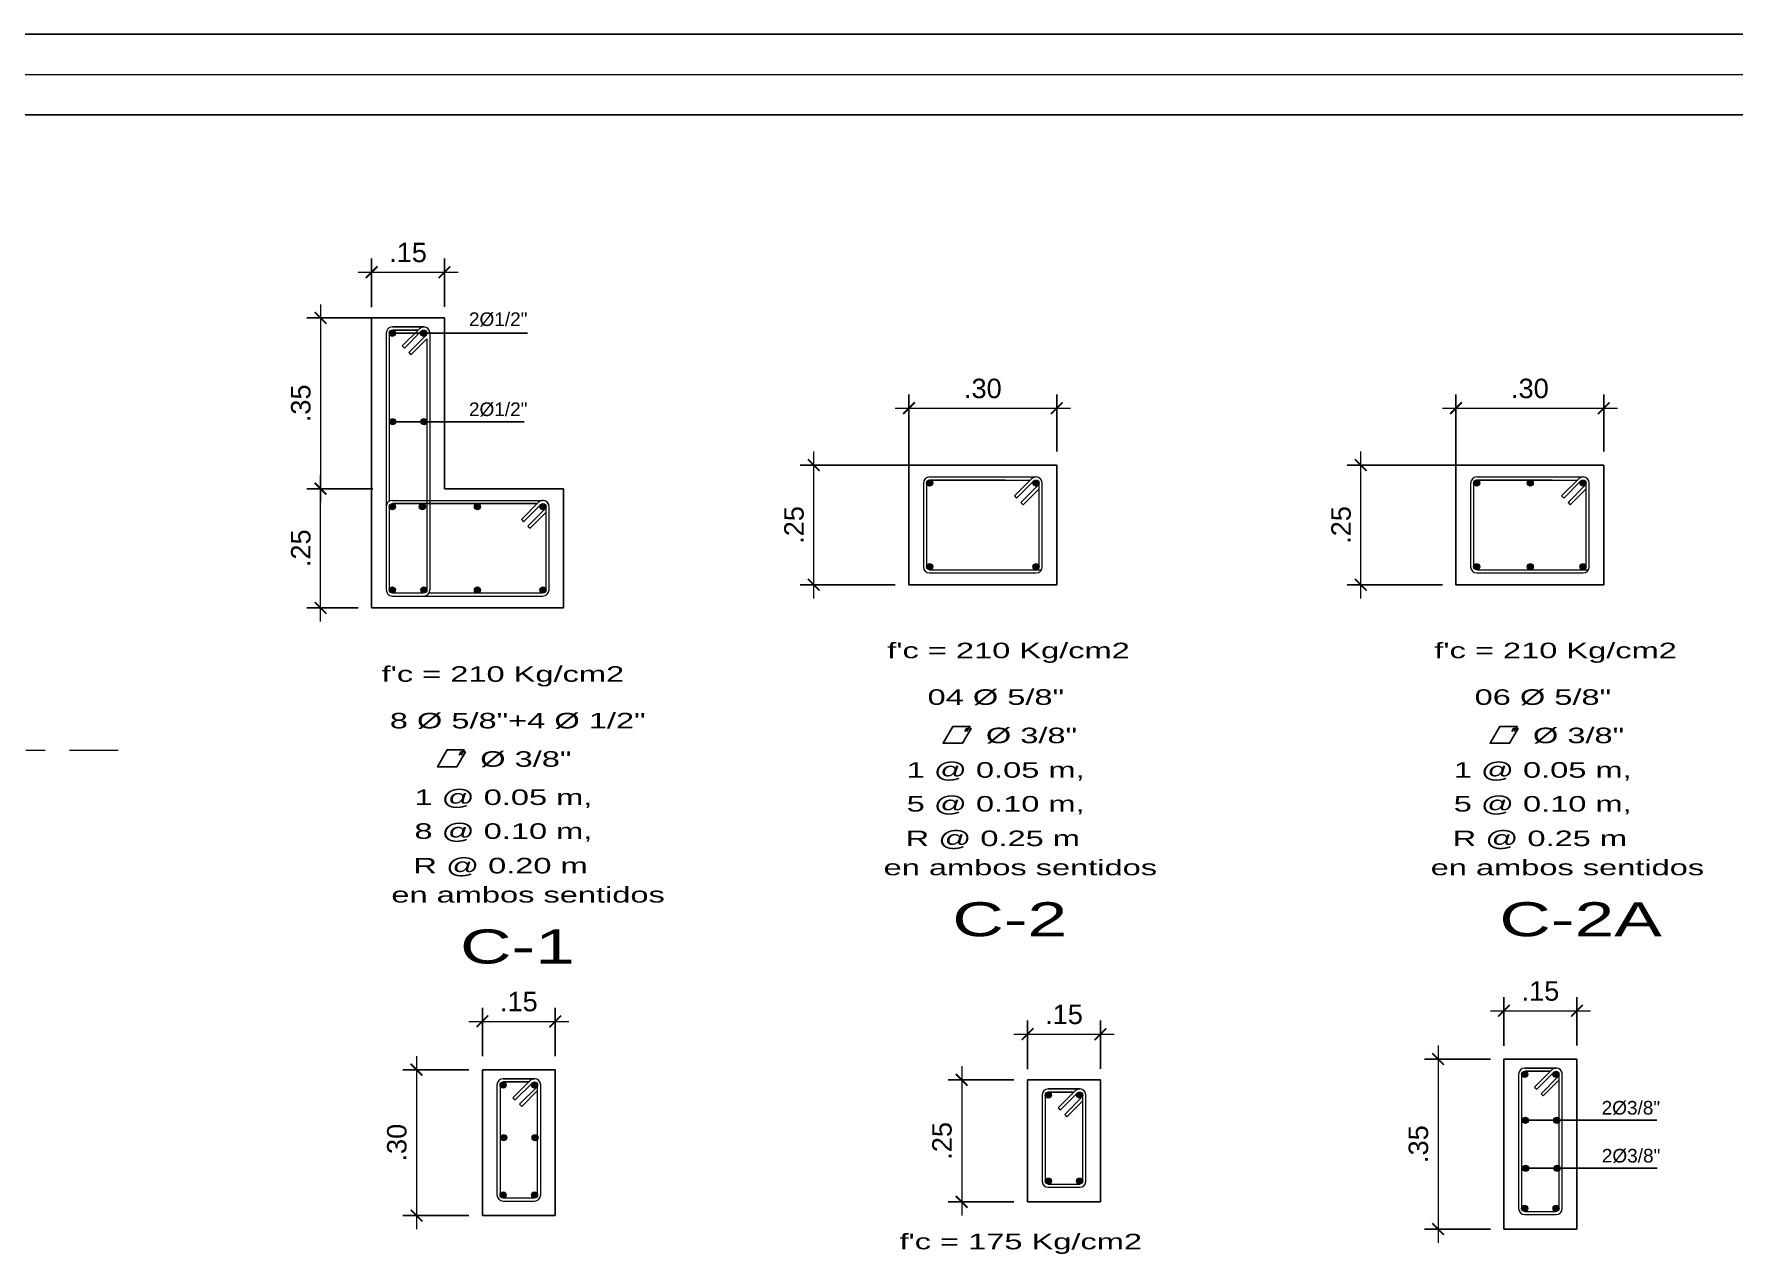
# Model space of a CAD drawing. Header units: millimetres. Extents: x 10559 to 10691, y -16579 to -16550.
# Drawn here: x 10584.19 to 10592.94, y -16556.63 to -16550.35 of the extents above; entities that cross this region are included whole.
import ezdxf

# ---------------------------------------------------------------- set-up
doc = ezdxf.new("R2010")
doc.units = ezdxf.units.MM
doc.linetypes.add('DASHDOT', pattern=[1, 0.5, -0.25, 0, -0.25])
for name, color, linetype in [('CAPA1', 1, 'Continuous'), ('PABELLON H$0$01', 1, 'Continuous'), ('Textos', 8, 'Continuous')]:
    doc.layers.add(name, color=color, linetype=linetype)
for name, color, linetype, lineweight in [('Cotas', 8, 'Continuous', 13), ('CV', 1, 'Continuous', 50), ('LETRAS 1', 8, 'Continuous', 5), ('P6', 255, 'Continuous', 20), ('Relleno', 4, 'Continuous', 20)]:
    doc.layers.add(name, color=color, linetype=linetype, lineweight=lineweight)
doc.styles.add('ARIAL', font='arial.ttf')
doc.styles.add('style1', font='arial.ttf')
doc.dimstyles.new('leo', dxfattribs={"dimtxt": 0.1, "dimasz": 0.06, "dimexe": 0.07, "dimexo": 0.07, "dimgap": 0.05, "dimtad": 2, "dimzin": 4, "dimdsep": 46, "dimtxsty": 'style1', "dimblk": 'ARCHTICK', "dimcen": 2, "dimdle": 0.07, "dimclrd": 256, "dimclre": 256, "dimclrt": 7, "dimaunit": 1, "dimadec": 4, "dimazin": 1, "dimtfac": 1, "dimtix": 1, "dimtmove": 0, "dimatfit": 3, "dimfxl": 0.07, "dimtolj": 1, "dimlwd": 5, "dimarcsym": 0})

# ---------------------------------------------------------------- blocks, each defined once
blk = doc.blocks.new('_ARCHTICK')
at = {"color": 0, "linetype": 'ByBlock', "const_width": 0.15}
blk.add_lwpolyline([(-0.5, -0.5), (0.5, 0.5)], dxfattribs=at)
blk = doc.blocks.new('*D65')
at = {"layer": 'Cotas', "lineweight": 5, "transparency": 16777216}
blk.add_line((10585.6666, -16553.3743), (10585.6666, -16552.6214), dxfattribs=at)
at = {"layer": 'Cotas', "lineweight": -2, "transparency": 16777216}
for p, q in [((10585.8594, -16552.6914), (10585.5966, -16552.6914)), ((10585.8594, -16553.3043), (10585.5966, -16553.3043))]:
    blk.add_line(p, q, dxfattribs=at)
at = {"layer": 'Defpoints', "color": 0, "transparency": 16777216}
for p in [(10585.6666, -16552.6914), (10585.9294, -16552.6914), (10585.9294, -16553.3043)]:
    blk.add_point(p, dxfattribs=at)
at = {"layer": 'Cotas', "lineweight": 5, "transparency": 16777216, "xscale": 0.06, "yscale": 0.06, "zscale": 0.06}
for p, rotation in [((10585.6666, -16552.6914), 90), ((10585.6666, -16553.3043), 270)]:
    blk.add_blockref('_ARCHTICK', p, dxfattribs=dict(at, rotation=rotation))
at = {"layer": 'Cotas', "color": 7, "transparency": 16777216, "insert": (10585.5655, -16552.9978), "char_height": 0.1, "attachment_point": 5, "rotation": 90, "style": 'style1'}
blk.add_mtext('\\A1;.25', dxfattribs=at)
blk = doc.blocks.new('*D66')
at = {"layer": 'Cotas', "lineweight": -2, "transparency": 16777216}
for p, q in [((10585.9294, -16551.7574), (10585.9294, -16551.5074)), ((10586.3044, -16551.7564), (10586.3044, -16551.5074))]:
    blk.add_line(p, q, dxfattribs=at)
at = {"layer": 'Cotas', "lineweight": 5, "transparency": 16777216}
blk.add_line((10585.8594, -16551.5774), (10586.3744, -16551.5774), dxfattribs=at)
at = {"layer": 'Defpoints', "color": 0, "transparency": 16777216}
for p in [(10586.3044, -16551.5774), (10585.9294, -16551.8274), (10586.3044, -16551.8264)]:
    blk.add_point(p, dxfattribs=at)
at = {"layer": 'Cotas', "lineweight": 5, "transparency": 16777216, "xscale": 0.06, "yscale": 0.06, "zscale": 0.06, "rotation": 180}
blk.add_blockref('_ARCHTICK', (10585.9294, -16551.5774), dxfattribs=at)
at = {"layer": 'Cotas', "lineweight": 5, "transparency": 16777216, "xscale": 0.06, "yscale": 0.06, "zscale": 0.06}
blk.add_blockref('_ARCHTICK', (10586.3044, -16551.5774), dxfattribs=at)
at = {"layer": 'Cotas', "color": 7, "transparency": 16777216, "insert": (10586.1169, -16551.4764), "char_height": 0.1, "attachment_point": 5, "style": 'style1'}
blk.add_mtext('\\A1;.15', dxfattribs=at)
blk = doc.blocks.new('*D67')
at = {"layer": 'Cotas', "lineweight": 5, "transparency": 16777216}
blk.add_line((10585.6666, -16551.7428), (10585.6666, -16552.7614), dxfattribs=at)
at = {"layer": 'Cotas', "lineweight": -2, "transparency": 16777216}
for p, q in [((10585.9851, -16551.8128), (10585.5966, -16551.8128)), ((10585.9354, -16552.6914), (10585.5966, -16552.6914))]:
    blk.add_line(p, q, dxfattribs=at)
at = {"layer": 'Defpoints', "color": 0, "transparency": 16777216}
for p in [(10586.0551, -16551.8128), (10585.6666, -16552.6914), (10586.0054, -16552.6914)]:
    blk.add_point(p, dxfattribs=at)
at = {"layer": 'Cotas', "lineweight": 5, "transparency": 16777216, "xscale": 0.06, "yscale": 0.06, "zscale": 0.06}
for p, rotation in [((10585.6666, -16551.8128), 90), ((10585.6666, -16552.6914), 270)]:
    blk.add_blockref('_ARCHTICK', p, dxfattribs=dict(at, rotation=rotation))
at = {"layer": 'Cotas', "color": 7, "transparency": 16777216, "insert": (10585.5655, -16552.2521), "char_height": 0.1, "attachment_point": 5, "rotation": 90, "style": 'style1'}
blk.add_mtext('\\A1;.35', dxfattribs=at)
blk = doc.blocks.new('*D83')
at = {"layer": 'Cotas', "lineweight": -2, "transparency": 16777216}
for p, q in [((10589.3045, -16555.678), (10589.3045, -16555.4281)), ((10589.6795, -16555.677), (10589.6795, -16555.4281))]:
    blk.add_line(p, q, dxfattribs=at)
at = {"layer": 'Cotas', "lineweight": 5, "transparency": 16777216}
blk.add_line((10589.2345, -16555.4981), (10589.7495, -16555.4981), dxfattribs=at)
at = {"layer": 'Defpoints', "color": 0, "transparency": 16777216}
for p in [(10589.6795, -16555.4981), (10589.3045, -16555.748), (10589.6795, -16555.747)]:
    blk.add_point(p, dxfattribs=at)
at = {"layer": 'Cotas', "lineweight": 5, "transparency": 16777216, "xscale": 0.06, "yscale": 0.06, "zscale": 0.06, "rotation": 180}
blk.add_blockref('_ARCHTICK', (10589.3045, -16555.4981), dxfattribs=at)
at = {"layer": 'Cotas', "lineweight": 5, "transparency": 16777216, "xscale": 0.06, "yscale": 0.06, "zscale": 0.06}
blk.add_blockref('_ARCHTICK', (10589.6795, -16555.4981), dxfattribs=at)
at = {"layer": 'Cotas', "color": 7, "transparency": 16777216, "insert": (10589.492, -16555.397), "char_height": 0.1, "attachment_point": 5, "style": 'style1'}
blk.add_mtext('\\A1;.15', dxfattribs=at)
blk = doc.blocks.new('*D84')
at = {"layer": 'Cotas', "lineweight": 5, "transparency": 16777216}
blk.add_line((10588.9657, -16555.6634), (10588.9657, -16556.4308), dxfattribs=at)
at = {"layer": 'Cotas', "lineweight": -2, "transparency": 16777216}
for p, q in [((10589.2345, -16555.7334), (10588.8957, -16555.7334)), ((10589.2345, -16556.3608), (10588.8957, -16556.3608))]:
    blk.add_line(p, q, dxfattribs=at)
at = {"layer": 'Defpoints', "color": 0, "transparency": 16777216}
for p in [(10589.3045, -16555.7334), (10588.9657, -16556.3608), (10589.3045, -16556.3608)]:
    blk.add_point(p, dxfattribs=at)
at = {"layer": 'Cotas', "lineweight": 5, "transparency": 16777216, "xscale": 0.06, "yscale": 0.06, "zscale": 0.06}
for p, rotation in [((10588.9657, -16555.7334), 90), ((10588.9657, -16556.3608), 270)]:
    blk.add_blockref('_ARCHTICK', p, dxfattribs=dict(at, rotation=rotation))
at = {"layer": 'Cotas', "color": 7, "transparency": 16777216, "insert": (10588.8646, -16556.0471), "char_height": 0.1, "attachment_point": 5, "rotation": 90, "style": 'style1'}
blk.add_mtext('\\A1;.25', dxfattribs=at)
blk = doc.blocks.new('*D89')
at = {"layer": 'Cotas', "lineweight": 5, "transparency": 16777216}
blk.add_line((10588.2043, -16553.2557), (10588.2043, -16552.5002), dxfattribs=at)
at = {"layer": 'Cotas', "lineweight": -2, "transparency": 16777216}
for p, q in [((10588.7407, -16552.5702), (10588.1343, -16552.5702)), ((10588.6241, -16553.1857), (10588.1343, -16553.1857))]:
    blk.add_line(p, q, dxfattribs=at)
at = {"layer": 'Defpoints', "color": 0, "transparency": 16777216}
for p in [(10588.2043, -16552.5702), (10588.8107, -16552.5702), (10588.6941, -16553.1857)]:
    blk.add_point(p, dxfattribs=at)
at = {"layer": 'Cotas', "lineweight": 5, "transparency": 16777216, "xscale": 0.06, "yscale": 0.06, "zscale": 0.06}
for p, rotation in [((10588.2043, -16552.5702), 90), ((10588.2043, -16553.1857), 270)]:
    blk.add_blockref('_ARCHTICK', p, dxfattribs=dict(at, rotation=rotation))
at = {"layer": 'Cotas', "color": 7, "transparency": 16777216, "insert": (10588.1032, -16552.8779), "char_height": 0.1, "attachment_point": 5, "rotation": 90, "style": 'style1'}
blk.add_mtext('\\A1;.25', dxfattribs=at)
blk = doc.blocks.new('*D90')
at = {"layer": 'Cotas', "lineweight": -2, "transparency": 16777216}
for p, q in [((10588.6941, -16552.6309), (10588.6941, -16552.2071)), ((10589.4547, -16552.5002), (10589.4547, -16552.2071))]:
    blk.add_line(p, q, dxfattribs=at)
at = {"layer": 'Cotas', "lineweight": 5, "transparency": 16777216}
blk.add_line((10588.6241, -16552.2771), (10589.5247, -16552.2771), dxfattribs=at)
at = {"layer": 'Defpoints', "color": 0, "transparency": 16777216}
for p in [(10589.4547, -16552.2771), (10589.4547, -16552.5702), (10588.6941, -16552.7009)]:
    blk.add_point(p, dxfattribs=at)
at = {"layer": 'Cotas', "lineweight": 5, "transparency": 16777216, "xscale": 0.06, "yscale": 0.06, "zscale": 0.06, "rotation": 180}
blk.add_blockref('_ARCHTICK', (10588.6941, -16552.2771), dxfattribs=at)
at = {"layer": 'Cotas', "lineweight": 5, "transparency": 16777216, "xscale": 0.06, "yscale": 0.06, "zscale": 0.06}
blk.add_blockref('_ARCHTICK', (10589.4547, -16552.2771), dxfattribs=at)
at = {"layer": 'Cotas', "color": 7, "transparency": 16777216, "insert": (10589.0744, -16552.176), "char_height": 0.1, "attachment_point": 5, "style": 'style1'}
blk.add_mtext('\\A1;.30', dxfattribs=at)
blk = doc.blocks.new('*D225')
at = {"layer": 'Cotas', "lineweight": 5, "transparency": 16777216}
blk.add_line((10586.4294, -16555.432), (10586.9444, -16555.432), dxfattribs=at)
at = {"layer": 'Cotas', "lineweight": -2, "transparency": 16777216}
for p, q in [((10586.4994, -16555.6119), (10586.4994, -16555.362)), ((10586.8744, -16555.6109), (10586.8744, -16555.362))]:
    blk.add_line(p, q, dxfattribs=at)
at = {"layer": 'Defpoints', "color": 0, "transparency": 16777216}
for p in [(10586.8744, -16555.432), (10586.4994, -16555.6819), (10586.8744, -16555.6809)]:
    blk.add_point(p, dxfattribs=at)
at = {"layer": 'Cotas', "lineweight": 5, "transparency": 16777216, "xscale": 0.06, "yscale": 0.06, "zscale": 0.06, "rotation": 180}
blk.add_blockref('_ARCHTICK', (10586.4994, -16555.432), dxfattribs=at)
at = {"layer": 'Cotas', "lineweight": 5, "transparency": 16777216, "xscale": 0.06, "yscale": 0.06, "zscale": 0.06}
blk.add_blockref('_ARCHTICK', (10586.8744, -16555.432), dxfattribs=at)
at = {"layer": 'Cotas', "color": 7, "transparency": 16777216, "insert": (10586.6869, -16555.3309), "char_height": 0.1, "attachment_point": 5, "style": 'style1'}
blk.add_mtext('\\A1;.15', dxfattribs=at)
blk = doc.blocks.new('*D226')
at = {"layer": 'Cotas', "lineweight": 5, "transparency": 16777216}
blk.add_line((10586.1606, -16555.6109), (10586.1606, -16556.5018), dxfattribs=at)
at = {"layer": 'Cotas', "lineweight": -2, "transparency": 16777216}
for p, q in [((10586.4294, -16555.6809), (10586.0906, -16555.6809)), ((10586.4294, -16556.4318), (10586.0906, -16556.4318))]:
    blk.add_line(p, q, dxfattribs=at)
at = {"layer": 'Defpoints', "color": 0, "transparency": 16777216}
for p in [(10586.4994, -16555.6809), (10586.1606, -16556.4318), (10586.4994, -16556.4318)]:
    blk.add_point(p, dxfattribs=at)
at = {"layer": 'Cotas', "lineweight": 5, "transparency": 16777216, "xscale": 0.06, "yscale": 0.06, "zscale": 0.06}
for p, rotation in [((10586.1606, -16555.6809), 90), ((10586.1606, -16556.4318), 270)]:
    blk.add_blockref('_ARCHTICK', p, dxfattribs=dict(at, rotation=rotation))
at = {"layer": 'Cotas', "color": 7, "transparency": 16777216, "insert": (10586.0595, -16556.0564), "char_height": 0.1, "attachment_point": 5, "rotation": 90, "style": 'style1'}
blk.add_mtext('\\A1;.30', dxfattribs=at)
blk = doc.blocks.new('*D235')
at = {"layer": 'Cotas', "lineweight": -2, "transparency": 16777216}
for p, q in [((10591.7559, -16555.5574), (10591.7559, -16555.3075)), ((10592.1309, -16555.5564), (10592.1309, -16555.3075))]:
    blk.add_line(p, q, dxfattribs=at)
at = {"layer": 'Cotas', "lineweight": 5, "transparency": 16777216}
blk.add_line((10591.6859, -16555.3775), (10592.2009, -16555.3775), dxfattribs=at)
at = {"layer": 'Defpoints', "color": 0, "transparency": 16777216}
for p in [(10592.1309, -16555.3775), (10591.7559, -16555.6274), (10592.1309, -16555.6264)]:
    blk.add_point(p, dxfattribs=at)
at = {"layer": 'Cotas', "lineweight": 5, "transparency": 16777216, "xscale": 0.06, "yscale": 0.06, "zscale": 0.06, "rotation": 180}
blk.add_blockref('_ARCHTICK', (10591.7559, -16555.3775), dxfattribs=at)
at = {"layer": 'Cotas', "lineweight": 5, "transparency": 16777216, "xscale": 0.06, "yscale": 0.06, "zscale": 0.06}
blk.add_blockref('_ARCHTICK', (10592.1309, -16555.3775), dxfattribs=at)
at = {"layer": 'Cotas', "color": 7, "transparency": 16777216, "insert": (10591.9434, -16555.2764), "char_height": 0.1, "attachment_point": 5, "style": 'style1'}
blk.add_mtext('\\A1;.15', dxfattribs=at)
blk = doc.blocks.new('*D236')
at = {"layer": 'Cotas', "lineweight": 5, "transparency": 16777216}
blk.add_line((10591.4171, -16555.5564), (10591.4171, -16556.5713), dxfattribs=at)
at = {"layer": 'Cotas', "lineweight": -2, "transparency": 16777216}
for p, q in [((10591.6859, -16555.6264), (10591.3471, -16555.6264)), ((10591.6859, -16556.5013), (10591.3471, -16556.5013))]:
    blk.add_line(p, q, dxfattribs=at)
at = {"layer": 'Defpoints', "color": 0, "transparency": 16777216}
for p in [(10591.7559, -16555.6264), (10591.4171, -16556.5013), (10591.7559, -16556.5013)]:
    blk.add_point(p, dxfattribs=at)
at = {"layer": 'Cotas', "lineweight": 5, "transparency": 16777216, "xscale": 0.06, "yscale": 0.06, "zscale": 0.06}
for p, rotation in [((10591.4171, -16555.6264), 90), ((10591.4171, -16556.5013), 270)]:
    blk.add_blockref('_ARCHTICK', p, dxfattribs=dict(at, rotation=rotation))
at = {"layer": 'Cotas', "color": 7, "transparency": 16777216, "insert": (10591.316, -16556.0638), "char_height": 0.1, "attachment_point": 5, "rotation": 90, "style": 'style1'}
blk.add_mtext('\\A1;.35', dxfattribs=at)
blk = doc.blocks.new('*D237')
at = {"layer": 'Cotas', "lineweight": 5, "transparency": 16777216}
blk.add_line((10591.0191, -16553.2557), (10591.0191, -16552.5002), dxfattribs=at)
at = {"layer": 'Cotas', "lineweight": -2, "transparency": 16777216}
for p, q in [((10591.5555, -16552.5702), (10590.9491, -16552.5702)), ((10591.4389, -16553.1857), (10590.9491, -16553.1857))]:
    blk.add_line(p, q, dxfattribs=at)
at = {"layer": 'Defpoints', "color": 0, "transparency": 16777216}
for p in [(10591.0191, -16552.5702), (10591.6255, -16552.5702), (10591.5089, -16553.1857)]:
    blk.add_point(p, dxfattribs=at)
at = {"layer": 'Cotas', "lineweight": 5, "transparency": 16777216, "xscale": 0.06, "yscale": 0.06, "zscale": 0.06}
for p, rotation in [((10591.0191, -16552.5702), 90), ((10591.0191, -16553.1857), 270)]:
    blk.add_blockref('_ARCHTICK', p, dxfattribs=dict(at, rotation=rotation))
at = {"layer": 'Cotas', "color": 7, "transparency": 16777216, "insert": (10590.9181, -16552.8779), "char_height": 0.1, "attachment_point": 5, "rotation": 90, "style": 'style1'}
blk.add_mtext('\\A1;.25', dxfattribs=at)
blk = doc.blocks.new('*D238')
at = {"layer": 'Cotas', "lineweight": -2, "transparency": 16777216}
for p, q in [((10591.5089, -16552.6309), (10591.5089, -16552.2071)), ((10592.2695, -16552.5002), (10592.2695, -16552.2071))]:
    blk.add_line(p, q, dxfattribs=at)
at = {"layer": 'Cotas', "lineweight": 5, "transparency": 16777216}
blk.add_line((10591.4389, -16552.2771), (10592.3395, -16552.2771), dxfattribs=at)
at = {"layer": 'Defpoints', "color": 0, "transparency": 16777216}
for p in [(10592.2695, -16552.2771), (10592.2695, -16552.5702), (10591.5089, -16552.7009)]:
    blk.add_point(p, dxfattribs=at)
at = {"layer": 'Cotas', "lineweight": 5, "transparency": 16777216, "xscale": 0.06, "yscale": 0.06, "zscale": 0.06, "rotation": 180}
blk.add_blockref('_ARCHTICK', (10591.5089, -16552.2771), dxfattribs=at)
at = {"layer": 'Cotas', "lineweight": 5, "transparency": 16777216, "xscale": 0.06, "yscale": 0.06, "zscale": 0.06}
blk.add_blockref('_ARCHTICK', (10592.2695, -16552.2771), dxfattribs=at)
at = {"layer": 'Cotas', "color": 7, "transparency": 16777216, "insert": (10591.8892, -16552.176), "char_height": 0.1, "attachment_point": 5, "style": 'style1'}
blk.add_mtext('\\A1;.30', dxfattribs=at)
blk = doc.blocks.new('HTRHTRHTR')
for p, q in [((4244.53, 437.54), (3391.88, 437.54)), ((4235.83, 428.85), (3400.57, 428.85))]:
    blk.add_line(p, q)
at = {"layer": 'P6', "color": 7}
blk.add_line((3396.22, 433.19), (4240.18, 433.19), dxfattribs=at)

msp = doc.modelspace()

# ---------------------------------------------------------------- linework, layer by layer
at = {"layer": 'CAPA1', "color": 1, "linetype": 'DASHDOT', "lineweight": 18, "ltscale": 0.5}
msp.add_line((10584.62449, -16554.03801), (10575.07625, -16554.03801), dxfattribs=at)
at = {"layer": 'CV', "color": 2, "lineweight": -3, "ltscale": 0.1}
for p, q in [((10586.30439, -16551.81275), (10585.92939, -16551.81275)), ((10585.92939, -16551.81275), (10585.92939, -16552.69135)), ((10586.30439, -16552.69135), (10586.30439, -16551.81275)), ((10589.45465, -16552.57015), (10588.69405, -16552.57015)), ((10588.69405, -16552.57015), (10588.69405, -16553.18567)), ((10589.45465, -16553.18567), (10589.45465, -16552.57015)), ((10592.26949, -16552.57015), (10591.50889, -16552.57015)), ((10591.50889, -16552.57015), (10591.50889, -16553.18567)), ((10592.26949, -16553.18567), (10592.26949, -16552.57015)), ((10585.92939, -16552.69135), (10585.92939, -16553.30432)), ((10586.91757, -16552.69135), (10586.30439, -16552.69135)), ((10586.91757, -16553.30432), (10586.91757, -16552.69135)), ((10588.69405, -16553.18567), (10589.45465, -16553.18567)), ((10591.50889, -16553.18567), (10592.26949, -16553.18567)), ((10585.92939, -16553.30432), (10586.91757, -16553.30432)), ((10586.87444, -16555.68093), (10586.49944, -16555.68093)), ((10586.49944, -16555.68193), (10586.49944, -16556.43182)), ((10586.87444, -16556.43182), (10586.87444, -16555.68093)), ((10592.1309, -16555.62639), (10591.7559, -16555.62639)), ((10591.7559, -16555.62739), (10591.7559, -16556.50126)), ((10592.1309, -16556.50126), (10592.1309, -16555.62639)), ((10589.67949, -16555.73339), (10589.30449, -16555.73339)), ((10589.30449, -16555.73339), (10589.30449, -16556.36085)), ((10589.67949, -16556.36085), (10589.67949, -16555.73339)), ((10589.30449, -16556.36085), (10589.67949, -16556.36085)), ((10586.49944, -16556.43182), (10586.87444, -16556.43182)), ((10591.7559, -16556.50126), (10592.1309, -16556.50126))]:
    msp.add_line(p, q, dxfattribs=at)
at = {"layer": 'PABELLON H$0$01', "ltscale": 0.5}
for p, q in [((10586.03614, -16551.89105), (10586.19764, -16551.89105)), ((10586.19764, -16551.89105), (10586.73124, -16551.89105)), ((10586.03773, -16552.34705), (10586.71448, -16552.34705)), ((10591.86582, -16555.94116), (10592.54257, -16555.94116)), ((10591.86688, -16556.18778), (10592.54363, -16556.18778))]:
    msp.add_line(p, q, dxfattribs=at)
at = {"layer": 'Relleno', "color": 1, "linetype": 'Continuous'}
for p, q in [((10586.03614, -16551.87517), (10586.16862, -16551.87517)), ((10586.17519, -16551.86859), (10586.0868, -16551.95698)), ((10586.18642, -16551.87982), (10586.09803, -16551.96821)), ((10586.20887, -16551.90227), (10586.12048, -16551.99066)), ((10586.21352, -16551.92007), (10586.1317, -16552.00188)), ((10586.21352, -16551.92006), (10586.21342, -16553.2118)), ((10586.2294, -16551.88578), (10586.22929, -16553.2118)), ((10586.0868, -16551.95698), (10586.09803, -16551.96821)), ((10586.12048, -16551.99066), (10586.1317, -16552.00188)), ((10588.8008, -16552.63092), (10589.34789, -16552.63092)), ((10589.32545, -16552.64022), (10589.23706, -16552.72861)), ((10591.61564, -16552.63092), (10592.16273, -16552.63092)), ((10592.14029, -16552.64022), (10592.0519, -16552.72861)), ((10588.8008, -16552.6468), (10589.31887, -16552.6468)), ((10589.23706, -16552.72861), (10589.24829, -16552.73984)), ((10589.33667, -16552.65145), (10589.24829, -16552.73984)), ((10589.35913, -16552.6739), (10589.27074, -16552.76229)), ((10589.36378, -16552.6917), (10589.28196, -16552.77351)), ((10591.61564, -16552.6468), (10592.13371, -16552.6468)), ((10592.0519, -16552.72861), (10592.06313, -16552.73984)), ((10592.15151, -16552.65145), (10592.06313, -16552.73984)), ((10592.17397, -16552.6739), (10592.08558, -16552.76229)), ((10592.17861, -16552.6917), (10592.0968, -16552.77351)), ((10586.03614, -16552.768), (10586.7818, -16552.768)), ((10586.78837, -16552.76142), (10586.69998, -16552.84981)), ((10586.7996, -16552.77265), (10586.71121, -16552.86104)), ((10586.82205, -16552.7951), (10586.73366, -16552.88349)), ((10586.8267, -16552.8129), (10586.74489, -16552.89471)), ((10589.27074, -16552.76229), (10589.28196, -16552.77351)), ((10592.08558, -16552.76229), (10592.0968, -16552.77351)), ((10586.69998, -16552.84981), (10586.71121, -16552.86104)), ((10586.73366, -16552.88349), (10586.74489, -16552.89471)), ((10588.8008, -16553.10902), (10589.3754, -16553.10902)), ((10591.61564, -16553.10902), (10592.19024, -16553.10902)), ((10586.03614, -16553.22767), (10586.19344, -16553.22767)), ((10586.22504, -16553.22767), (10586.81083, -16553.22767)), ((10591.86265, -16555.68881), (10591.99513, -16555.68881)), ((10592.0017, -16555.68224), (10591.91332, -16555.77062)), ((10592.01293, -16555.69346), (10591.92454, -16555.78185)), ((10586.60619, -16555.74335), (10586.73866, -16555.74335)), ((10586.74524, -16555.73677), (10586.65685, -16555.82516)), ((10586.75646, -16555.748), (10586.66807, -16555.83639)), ((10586.77891, -16555.77045), (10586.69052, -16555.85884)), ((10586.78356, -16555.78825), (10586.70175, -16555.87006)), ((10589.55028, -16555.78923), (10589.4619, -16555.87762)), ((10591.91332, -16555.77062), (10591.92454, -16555.78185)), ((10592.03538, -16555.71591), (10591.94699, -16555.8043)), ((10592.04003, -16555.73371), (10591.95822, -16555.81553)), ((10586.65685, -16555.82516), (10586.66807, -16555.83639)), ((10586.69052, -16555.85884), (10586.70175, -16555.87006)), ((10589.41124, -16555.79581), (10589.54371, -16555.79581)), ((10589.4619, -16555.87762), (10589.47312, -16555.88884)), ((10589.56151, -16555.80045), (10589.47312, -16555.88884)), ((10589.58396, -16555.82291), (10589.49557, -16555.91129)), ((10589.58861, -16555.84071), (10589.5068, -16555.92252)), ((10591.94699, -16555.8043), (10591.95822, -16555.81553)), ((10589.49557, -16555.91129), (10589.5068, -16555.92252)), ((10589.41124, -16556.26997), (10589.57274, -16556.26997)), ((10586.60619, -16556.34094), (10586.76769, -16556.34094)), ((10591.86265, -16556.41039), (10592.02415, -16556.41039))]:
    msp.add_line(p, q, dxfattribs=at)
for points in [[(10586.00439, -16551.89105), (10586.00439, -16552.78387)], [(10586.02027, -16551.89105), (10586.02027, -16552.75638)], [(10586.19764, -16551.8593), (10586.03614, -16551.8593)], [(10586.03614, -16551.8593), (10586.19764, -16551.8593)], [(10586.16862, -16551.87517), (10586.03614, -16551.87517)], [(10588.76905, -16552.66267), (10588.76905, -16553.09315)], [(10588.78493, -16552.66267), (10588.78493, -16553.09315)], [(10589.1891, -16552.6468), (10588.8008, -16552.6468)], [(10589.36378, -16553.09315), (10589.36378, -16552.66267)], [(10589.37965, -16553.09315), (10589.37965, -16552.66267)], [(10591.58389, -16552.66267), (10591.58389, -16553.09315)], [(10591.59977, -16552.66267), (10591.59977, -16553.09315)], [(10592.00394, -16552.6468), (10591.61564, -16552.6468)], [(10592.17861, -16553.09315), (10592.17861, -16552.66267)], [(10592.19449, -16553.09315), (10592.19449, -16552.66267)], [(10586.00439, -16552.78387), (10586.00439, -16553.2118)], [(10586.02027, -16552.78387), (10586.02027, -16553.2118)], [(10586.7818, -16552.768), (10586.03614, -16552.768)], [(10586.03677, -16552.75213), (10586.81145, -16552.75213)], [(10586.8267, -16553.2118), (10586.8267, -16552.78387)], [(10586.84257, -16553.2118), (10586.84257, -16552.78387)], [(10588.8008, -16553.1249), (10589.34791, -16553.1249)], [(10591.61564, -16553.1249), (10592.16275, -16553.1249)], [(10586.03614, -16553.24355), (10586.81083, -16553.24355)], [(10591.8309, -16555.70469), (10591.8309, -16556.39451)], [(10591.84678, -16555.70469), (10591.84678, -16556.39451)], [(10592.02415, -16555.67294), (10591.86265, -16555.67294)], [(10591.86265, -16555.67294), (10592.02415, -16555.67294)], [(10591.99513, -16555.68881), (10591.86265, -16555.68881)], [(10592.04003, -16556.39451), (10592.04003, -16555.70469)], [(10592.0559, -16556.39451), (10592.0559, -16555.70469)], [(10586.57444, -16555.75922), (10586.57444, -16556.32507)], [(10586.59031, -16555.75922), (10586.59031, -16556.32507)], [(10586.76769, -16555.72747), (10586.60619, -16555.72747)], [(10586.60619, -16555.72747), (10586.76769, -16555.72747)], [(10586.73866, -16555.74335), (10586.60619, -16555.74335)], [(10586.78356, -16556.32507), (10586.78356, -16555.75922)], [(10586.79944, -16556.32507), (10586.79944, -16555.75922)], [(10589.57274, -16555.77993), (10589.41124, -16555.77993)], [(10589.41124, -16555.77993), (10589.57274, -16555.77993)], [(10589.37949, -16555.81168), (10589.37949, -16556.2541)], [(10589.39536, -16555.81168), (10589.39536, -16556.2541)], [(10589.54371, -16555.79581), (10589.41124, -16555.79581)], [(10589.58861, -16556.2541), (10589.58861, -16555.81168)], [(10589.60449, -16556.2541), (10589.60449, -16555.81168)], [(10589.41124, -16556.28585), (10589.57274, -16556.28585)], [(10586.60619, -16556.35682), (10586.76769, -16556.35682)], [(10591.86265, -16556.42626), (10592.02415, -16556.42626)]]:
    msp.add_lwpolyline(points, dxfattribs=at)
at = {"layer": 'Relleno', "color": 1, "linetype": 'Continuous', "ltscale": 0.01, "const_width": 0.01588}
for points in [[(10586.0282, -16551.89105, 1), (10586.04408, -16551.89105, 1)], [(10586.02979, -16552.34705, 1), (10586.04567, -16552.34705, 1)], [(10588.79287, -16552.66267, 1), (10588.80874, -16552.66267, 1)], [(10591.60771, -16552.66267, 1), (10591.62358, -16552.66267, 1)], [(10591.88293, -16552.66267, 1), (10591.89881, -16552.66267, 1)], [(10586.0282, -16552.78387, 1), (10586.04408, -16552.78387, 1)], [(10586.18266, -16552.78387, 1), (10586.19854, -16552.78387, 1)], [(10586.4659, -16552.78387, 1), (10586.48177, -16552.78387, 1)], [(10591.85472, -16555.70469, 1), (10591.87059, -16555.70469, 1)], [(10586.59825, -16555.75922, 1), (10586.61412, -16555.75922, 1)], [(10589.4033, -16555.81168, 1), (10589.41917, -16555.81168, 1)], [(10591.85788, -16555.94116, 1), (10591.87376, -16555.94116, 1)], [(10586.60141, -16556.03133, 1), (10586.61729, -16556.03133, 1)], [(10591.85894, -16556.18778, 1), (10591.87482, -16556.18778, 1)]]:
    msp.add_lwpolyline(points, format="xyb", close=True, dxfattribs=at)
at = {"layer": 'Relleno', "color": 1, "ltscale": 0.25, "const_width": 0.01588}
for points in [[(10586.0282, -16551.89105, -1), (10586.04408, -16551.89105, -1)], [(10586.1897, -16551.89105, 1), (10586.20558, -16551.89105, 1)], [(10586.1897, -16551.89105, -1), (10586.20558, -16551.89105, -1)], [(10586.19129, -16552.34705, 1), (10586.20717, -16552.34705, 1)], [(10588.79287, -16552.66267, -1), (10588.80874, -16552.66267, -1)], [(10589.33996, -16552.66267, 1), (10589.35584, -16552.66267, 1)], [(10589.33996, -16552.66267, -1), (10589.35584, -16552.66267, -1)], [(10591.60771, -16552.66267, -1), (10591.62358, -16552.66267, -1)], [(10591.88293, -16552.66267, -1), (10591.89881, -16552.66267, -1)], [(10592.1548, -16552.66267, 1), (10592.17068, -16552.66267, 1)], [(10592.1548, -16552.66267, -1), (10592.17068, -16552.66267, -1)], [(10586.0282, -16552.78387, -1), (10586.04408, -16552.78387, -1)], [(10586.18266, -16552.78387, -1), (10586.19854, -16552.78387, -1)], [(10586.4659, -16552.78387, -1), (10586.48177, -16552.78387, -1)], [(10586.80289, -16552.78387, 1), (10586.81876, -16552.78387, 1)], [(10586.80289, -16552.78387, -1), (10586.81876, -16552.78387, -1)], [(10588.79287, -16553.09315, 1), (10588.80874, -16553.09315, 1)], [(10589.33996, -16553.09315, 1), (10589.35584, -16553.09315, 1)], [(10591.60771, -16553.09315, 1), (10591.62358, -16553.09315, 1)], [(10591.88293, -16553.09315, 1), (10591.89881, -16553.09315, 1)], [(10592.1548, -16553.09315, 1), (10592.17068, -16553.09315, 1)], [(10586.0282, -16553.2118, 1), (10586.04408, -16553.2118, 1)], [(10586.19051, -16553.2118, 1), (10586.20638, -16553.2118, 1)], [(10586.4659, -16553.2118, 1), (10586.48177, -16553.2118, 1)], [(10586.80289, -16553.2118, 1), (10586.81876, -16553.2118, 1)], [(10591.85472, -16555.70469, -1), (10591.87059, -16555.70469, -1)], [(10592.01622, -16555.70469, 1), (10592.03209, -16555.70469, 1)], [(10592.01622, -16555.70469, -1), (10592.03209, -16555.70469, -1)], [(10586.59825, -16555.75922, -1), (10586.61412, -16555.75922, -1)], [(10586.75975, -16555.75922, 1), (10586.77562, -16555.75922, 1)], [(10586.75975, -16555.75922, -1), (10586.77562, -16555.75922, -1)], [(10589.4033, -16555.81168, -1), (10589.41917, -16555.81168, -1)], [(10589.5648, -16555.81168, 1), (10589.58067, -16555.81168, 1)], [(10589.5648, -16555.81168, -1), (10589.58067, -16555.81168, -1)], [(10592.01938, -16555.94116, 1), (10592.03526, -16555.94116, 1)], [(10586.76291, -16556.03133, 1), (10586.77879, -16556.03133, 1)], [(10592.02044, -16556.18778, 1), (10592.03632, -16556.18778, 1)], [(10586.59825, -16556.32507, 1), (10586.61412, -16556.32507, 1)], [(10586.75975, -16556.32507, 1), (10586.77562, -16556.32507, 1)], [(10589.4033, -16556.2541, 1), (10589.41917, -16556.2541, 1)], [(10589.5648, -16556.2541, 1), (10589.58067, -16556.2541, 1)], [(10591.85472, -16556.39451, 1), (10591.87059, -16556.39451, 1)], [(10592.01622, -16556.39451, 1), (10592.03209, -16556.39451, 1)]]:
    msp.add_lwpolyline(points, format="xyb", close=True, dxfattribs=at)
at = {"layer": 'Relleno', "color": 1, "linetype": 'Continuous', "ltscale": 0.01}
for centre in [(10586.03614, -16551.89105), (10586.03773, -16552.34705), (10588.8008, -16552.66267), (10591.61564, -16552.66267), (10591.89087, -16552.66267), (10586.03614, -16552.78387), (10586.1906, -16552.78387), (10586.47384, -16552.78387), (10591.86265, -16555.70469), (10586.60619, -16555.75922), (10589.41124, -16555.81168), (10591.86582, -16555.94116), (10586.60935, -16556.03133), (10591.86688, -16556.18778)]:
    msp.add_circle(centre, 0.01588, dxfattribs=at)
at = {"layer": 'Relleno', "color": 1, "ltscale": 0.25}
for centre in [(10586.03614, -16551.89105), (10586.19764, -16551.89105), (10586.19764, -16551.89105), (10586.19923, -16552.34705), (10588.8008, -16552.66267), (10589.3479, -16552.66267), (10589.3479, -16552.66267), (10591.61564, -16552.66267), (10591.89087, -16552.66267), (10592.16274, -16552.66267), (10592.16274, -16552.66267), (10586.03614, -16552.78387), (10586.1906, -16552.78387), (10586.47384, -16552.78387), (10586.81082, -16552.78387), (10586.81082, -16552.78387), (10588.8008, -16553.09315), (10589.3479, -16553.09315), (10591.61564, -16553.09315), (10591.89087, -16553.09315), (10592.16274, -16553.09315), (10586.03614, -16553.2118), (10586.19844, -16553.2118), (10586.47384, -16553.2118), (10586.81082, -16553.2118), (10591.86265, -16555.70469), (10592.02415, -16555.70469), (10592.02415, -16555.70469), (10586.60619, -16555.75922), (10586.76769, -16555.75922), (10586.76769, -16555.75922), (10589.41124, -16555.81168), (10589.57274, -16555.81168), (10589.57274, -16555.81168), (10592.02732, -16555.94116), (10586.77085, -16556.03133), (10592.02838, -16556.18778), (10586.60619, -16556.32507), (10586.76769, -16556.32507), (10589.41124, -16556.2541), (10589.57274, -16556.2541), (10591.86265, -16556.39451), (10592.02415, -16556.39451)]:
    msp.add_circle(centre, 0.01588, dxfattribs=at)
at = {"layer": 'Relleno', "color": 1, "linetype": 'Continuous', "ltscale": 0.01}
for centre in [(10586.03614, -16551.89105), (10588.8008, -16552.66267), (10591.61564, -16552.66267), (10586.03614, -16552.78387), (10591.86265, -16555.70469), (10586.60619, -16555.75922), (10589.41124, -16555.81168)]:
    msp.add_arc(centre, 0.03175, 90, 180, dxfattribs=at)
at = {"layer": 'Relleno', "color": 1, "ltscale": 0.25}
for centre, start, end in [((10586.03614, -16551.89105), 90, 180), ((10586.19764, -16551.89105), 0, 135), ((10586.19764, -16551.89105), 0, 90), ((10588.8008, -16552.66267), 90, 180), ((10589.3479, -16552.66267), 0, 135), ((10589.3479, -16552.66267), 0, 90), ((10591.61564, -16552.66267), 90, 180), ((10592.16274, -16552.66267), 0, 135), ((10592.16274, -16552.66267), 0, 90), ((10586.03614, -16552.78387), 90, 180), ((10586.81082, -16552.78387), 0, 135), ((10586.81082, -16552.78387), 0, 90), ((10588.8008, -16553.09315), 180, 270), ((10589.3479, -16553.09315), 270, 0), ((10591.61564, -16553.09315), 180, 270), ((10592.16274, -16553.09315), 270, 0), ((10586.03614, -16553.2118), 180, 270), ((10586.19754, -16553.2118), 270, 0), ((10586.81082, -16553.2118), 270, 0), ((10591.86265, -16555.70469), 90, 180), ((10592.02415, -16555.70469), 0, 135), ((10592.02415, -16555.70469), 0, 90), ((10586.60619, -16555.75922), 90, 180), ((10586.76769, -16555.75922), 0, 135), ((10586.76769, -16555.75922), 0, 90), ((10589.41124, -16555.81168), 90, 180), ((10589.57274, -16555.81168), 0, 135), ((10589.57274, -16555.81168), 0, 90), ((10589.41124, -16556.2541), 180, 270), ((10589.57274, -16556.2541), 270, 0), ((10586.60619, -16556.32507), 180, 270), ((10586.76769, -16556.32507), 270, 0), ((10591.86265, -16556.39451), 180, 270), ((10592.02415, -16556.39451), 270, 0)]:
    msp.add_arc(centre, 0.03175, start, end, dxfattribs=at)
at = {"layer": 'Textos', "color": 8}
for points in [[(10588.98128, -16553.94106), (10588.9909, -16553.92441), (10589.01399, -16553.92441), (10588.96976, -16554.00101), (10588.86976, -16554.00101), (10588.91976, -16553.91441), (10589.00822, -16553.91441), (10588.99283, -16553.94106)], [(10591.79612, -16553.94106), (10591.80574, -16553.92441), (10591.82883, -16553.92441), (10591.7846, -16554.00101), (10591.6846, -16554.00101), (10591.7346, -16553.91441), (10591.82306, -16553.91441), (10591.80767, -16553.94106)], [(10586.37948, -16554.06226), (10586.38909, -16554.04561), (10586.41219, -16554.04561), (10586.36796, -16554.12221), (10586.26796, -16554.12221), (10586.31796, -16554.03561), (10586.40641, -16554.03561), (10586.39103, -16554.06226)]]:
    msp.add_lwpolyline(points, dxfattribs=at)

# ---------------------------------------------------------------- block references
at = {"color": 251, "lineweight": 60, "xscale": 0.04776345228451045, "yscale": 0.04776345228451045, "zscale": 0.04776345228451045}
msp.add_blockref('HTRHTRHTR', (10397.43003, -16571.25012), dxfattribs=at)

# ---------------------------------------------------------------- texts
at = {"layer": 'LETRAS 1', "color": 8, "linetype": 'Continuous', "ltscale": 0.05, "char_height": 0.07, "width": 0.2626119, "attachment_point": 5, "style": 'ARIAL'}
for s, insert in [('2Ø1/2" ', (10586.58072, -16551.82051, 0.00003)), ('2Ø1/2" ', (10586.58072, -16552.28392, 0.00003)), ('2Ø3/8" ', (10592.40881, -16555.87804, 0.00003)), ('2Ø3/8" ', (10592.40987, -16556.12465, 0.00003))]:
    msp.add_mtext(s, dxfattribs=dict(at, insert=insert))
at = {"layer": 'Textos', "color": 8, "style": 'ARIAL', "width": 1.5}
for s, height, p in [("f'c = 210 Kg/cm2", 0.08, (10588.58261, -16553.5637)), ("f'c = 210 Kg/cm2", 0.08, (10591.39745, -16553.5637)), ("f'c = 210 Kg/cm2", 0.08, (10585.98081, -16553.6849)), ('04 Ø 5/8"', 0.08, (10588.79009, -16553.80354)), ('06 Ø 5/8"', 0.08, (10591.60493, -16553.80354)), ('8 Ø 5/8"+4 Ø 1/2"', 0.08, (10586.02296, -16553.92474)), ('Ø 3/8"', 0.08, (10589.09009, -16554.00085)), ('Ø 3/8"', 0.08, (10591.90493, -16554.00085)), ('Ø 3/8"', 0.08, (10586.48828, -16554.12205)), (' 1 @ 0.05 m,', 0.08, (10588.63588, -16554.1785)), (' 1 @ 0.05 m,', 0.08, (10591.45072, -16554.1785)), (' 1 @ 0.05 m,', 0.08, (10586.10305, -16554.31878)), (' 5 @ 0.10 m,', 0.08, (10588.63588, -16554.35278)), (' 5 @ 0.10 m,', 0.08, (10591.45072, -16554.35278)), (' 8 @ 0.10 m,', 0.08, (10586.10305, -16554.49306)), (' R @ 0.25 m', 0.08, (10588.63078, -16554.53055)), (' R @ 0.25 m', 0.08, (10591.44562, -16554.53055)), (' R @ 0.20 m', 0.08, (10586.09794, -16554.67083)), ('en ambos sentidos', 0.08, (10588.56396, -16554.68043)), ('en ambos sentidos', 0.08, (10591.3788, -16554.68043)), ('en ambos sentidos', 0.08, (10586.03113, -16554.82071)), ('C-2', 0.175, (10588.91747, -16554.99414)), ('C-2A', 0.175, (10591.73231, -16554.99414)), ('C-1', 0.175, (10586.38464, -16555.13442)), ("f'c = 175 Kg/cm2", 0.08, (10588.64543, -16556.60503))]:
    msp.add_text(s, height=height, dxfattribs=at).set_placement(p)

# ---------------------------------------------------------------- dimensions: what is measured, and where the dimension line sits
at = {"layer": 'Cotas'}
for base, p1, p2, picture, middle in [((10586.30439, -16551.57742), (10585.92939, -16551.82736), (10586.30439, -16551.82636), '*D66', (10586.11689, -16551.47637)), ((10589.45465, -16552.2771), (10588.69405, -16552.70094), (10589.45465, -16552.57015), '*D90', (10589.07435, -16552.17601)), ((10592.26949, -16552.2771), (10591.50889, -16552.70094), (10592.26949, -16552.57015), '*D238', (10591.88919, -16552.17601)), ((10586.87444, -16555.43199), (10586.49944, -16555.68193), (10586.87444, -16555.68093), '*D225', (10586.68694, -16555.33093)), ((10592.1309, -16555.37745), (10591.7559, -16555.62739), (10592.1309, -16555.62639), '*D235', (10591.9434, -16555.2764)), ((10589.67949, -16555.49806), (10589.30449, -16555.748), (10589.67949, -16555.747), '*D83', (10589.49199, -16555.397))]:
    dim = msp.add_linear_dim(base=base, p1=p1, p2=p2, dimstyle='leo', override={"dimlfac": 0.4}, dxfattribs=at)
    dim.commit()
    dim.dimension.update_dxf_attribs({"geometry": picture, "text_midpoint": middle})
for base, p1, p2, picture, middle in [((10585.66658, -16552.69135), (10586.05507, -16551.81275), (10586.0054, -16552.69135), '*D67', (10585.56549, -16552.25205)), ((10588.20428, -16552.57015), (10588.69405, -16553.18567), (10588.8107, -16552.57015), '*D89', (10588.10322, -16552.87791)), ((10591.01912, -16552.57015), (10591.50889, -16553.18567), (10591.62554, -16552.57015), '*D237', (10590.91806, -16552.87791)), ((10585.66658, -16552.69135), (10585.92939, -16553.30432), (10585.92939, -16552.69135), '*D65', (10585.56552, -16552.99784)), ((10586.16062, -16556.43182), (10586.49944, -16555.68093), (10586.49944, -16556.43182), '*D226', (10586.05953, -16556.05638)), ((10591.41709, -16556.50126), (10591.7559, -16555.62639), (10591.7559, -16556.50126), '*D236', (10591.316, -16556.06383)), ((10588.96567, -16556.36085), (10589.30449, -16555.73339), (10589.30449, -16556.36085), '*D84', (10588.86461, -16556.04712))]:
    dim = msp.add_linear_dim(base=base, p1=p1, p2=p2, angle=90, dimstyle='leo', override={"dimlfac": 0.4}, dxfattribs=at)
    dim.commit()
    dim.dimension.update_dxf_attribs({"geometry": picture, "text_midpoint": middle})

doc.saveas('drawing.dxf')
